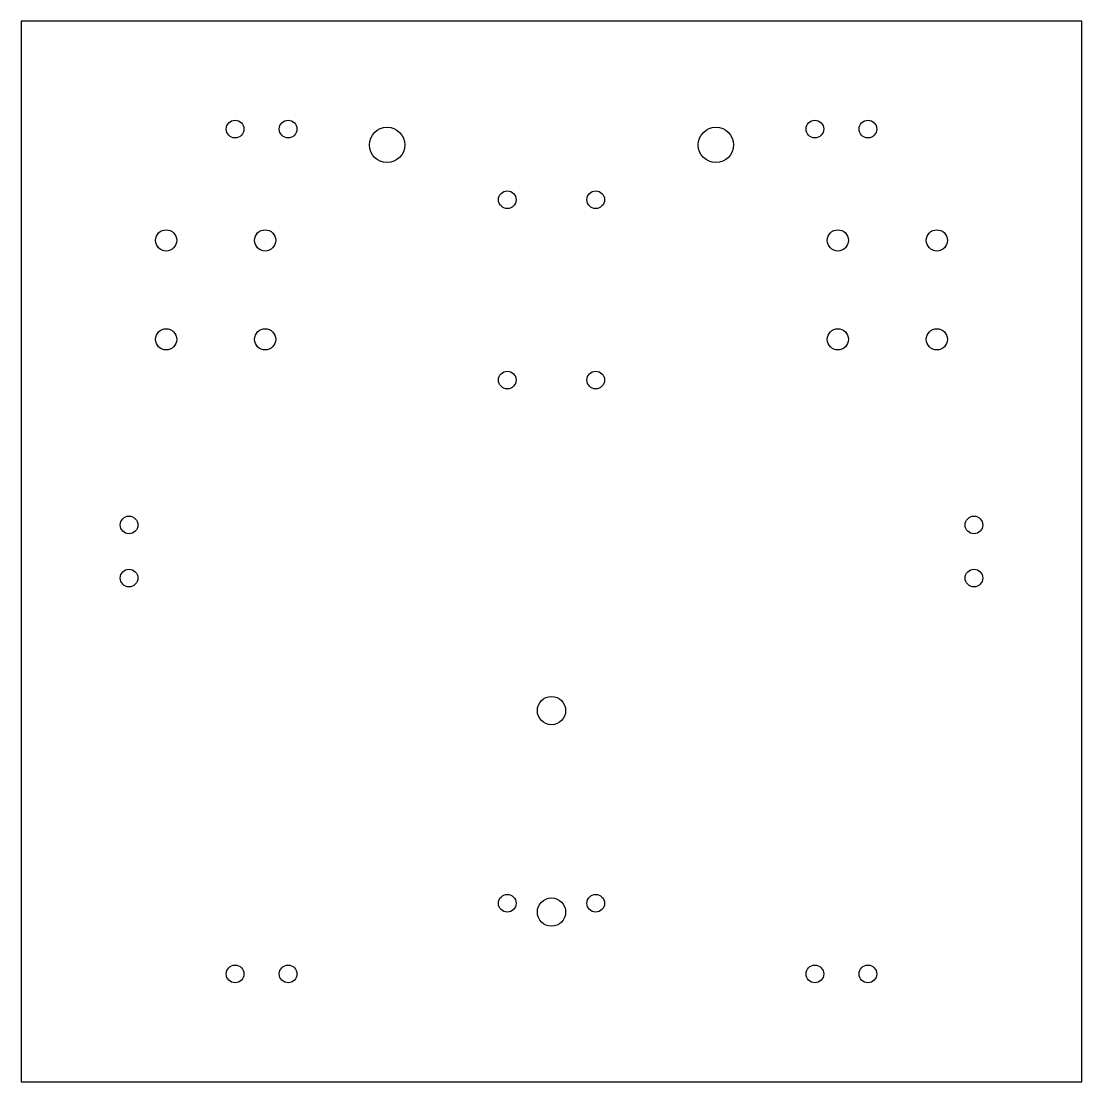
# Model space of a CAD drawing. Extents: x -150 to 150, y -150 to 150.
import ezdxf

# ---------------------------------------------------------------- set-up
doc = ezdxf.new("R2010")
doc.units = 0
doc.layers.get('0').update_dxf_attribs({"linetype": 'CONTINUOUS'})

msp = doc.modelspace()

# ---------------------------------------------------------------- linework, layer by layer
at = {"color": 7, "linetype": 'CONTINUOUS'}
for p, q in [((-150, 150), (-150, -150)), ((150, 150), (-150, 150)), ((150, -150), (150, 150)), ((-150, -150), (150, -150))]:
    msp.add_line(p, q, dxfattribs=at)
for centre, radius in [((-89.5, 119.5), 2.5), ((-74.5, 119.5), 2.5), ((-46.5, 115), 5), ((46.5, 115), 5), ((74.5, 119.5), 2.5), ((89.5, 119.5), 2.5), ((-12.5, 99.5), 2.5), ((12.5, 99.5), 2.5), ((-109, 88), 3), ((-81, 88), 3), ((81, 88), 3), ((109, 88), 3), ((-109, 60), 3), ((-81, 60), 3), ((81, 60), 3), ((109, 60), 3), ((-12.5, 48.5), 2.5), ((12.5, 48.5), 2.5), ((-119.5, 7.5), 2.5), ((119.5, 7.5), 2.5), ((-119.5, -7.5), 2.5), ((119.5, -7.5), 2.5), ((0, -45), 4), ((-12.5, -99.5), 2.5), ((0, -102), 4), ((12.5, -99.5), 2.5), ((-89.5, -119.5), 2.5), ((-74.5, -119.5), 2.5), ((74.5, -119.5), 2.5), ((89.5, -119.5), 2.5)]:
    msp.add_circle(centre, radius, dxfattribs=at)

doc.saveas('drawing.dxf')
